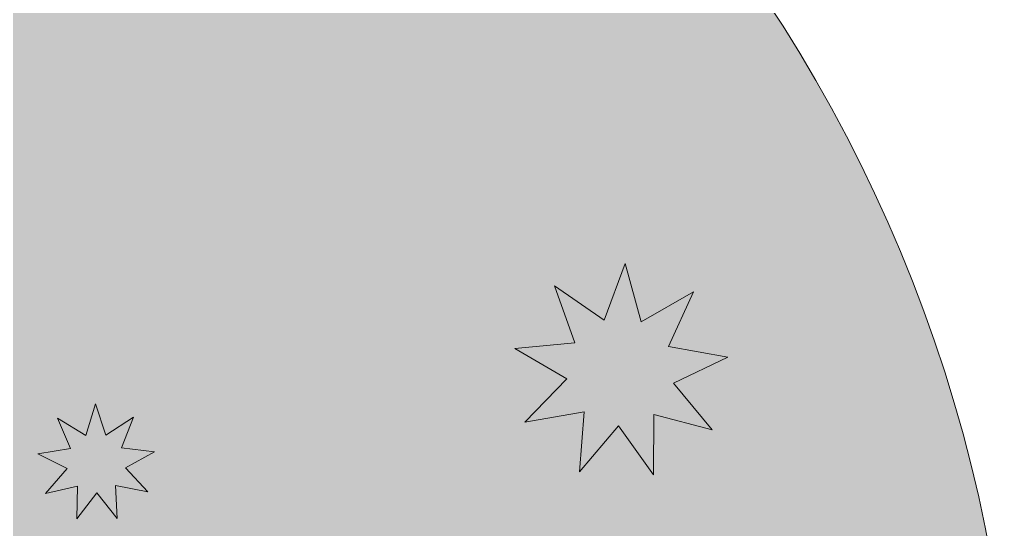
# Model space of a CAD drawing. Header units: millimetres. Extents: x 22 to 606, y -841 to -12.
# Drawn here: x 130.23 to 141.88, y -540.35 to -534.38 of the extents above; entities that cross this region are included whole.
import ezdxf

# ---------------------------------------------------------------- set-up
doc = ezdxf.new("R2010")
doc.units = ezdxf.units.MM
doc.header["$MEASUREMENT"] = 0
doc.layers.add('engraving', color=7, linetype='Continuous')
doc.layers.add('Layer 1', color=7, linetype='Continuous')

# ---------------------------------------------------------------- blocks, each defined once
blk = doc.blocks.new('block 13')
at = {"layer": 'engraving'}
h = blk.add_hatch(color=1, dxfattribs=at)
h.dxf.hatch_style = 2
h.paths.add_polyline_path([(137.648, -539.713), (137.238, -539.138), (136.781, -539.678), (136.836, -538.973), (136.14, -539.093), (136.635, -538.589), (136.024, -538.233), (136.728, -538.165), (136.489, -537.5), (137.071, -537.9), (137.315, -537.237), (137.505, -537.918), (138.118, -537.567), (137.825, -538.21), (138.521, -538.335), (137.883, -538.64), (138.335, -539.183), (137.651, -539.007)])
h = blk.add_hatch(color=1, dxfattribs=at)
h.dxf.hatch_style = 2
h.paths.add_polyline_path([(131.368, -540.222), (131.127, -539.921), (130.894, -540.229), (130.903, -539.843), (130.526, -539.93), (130.781, -539.639), (130.437, -539.464), (130.819, -539.405), (130.668, -539.05), (130.998, -539.25), (131.111, -538.881), (131.235, -539.247), (131.559, -539.037), (131.419, -539.397), (131.802, -539.444), (131.464, -539.629), (131.727, -539.912), (131.348, -539.836)])
at = {"layer": 'engraving', "lineweight": 0}
for points in [[(137.648, -539.713), (137.238, -539.138), (136.781, -539.678), (136.836, -538.973), (136.14, -539.093), (136.635, -538.589), (136.024, -538.233), (136.728, -538.165), (136.489, -537.5), (137.071, -537.9), (137.315, -537.237), (137.505, -537.918), (138.118, -537.567), (137.825, -538.21), (138.521, -538.335), (137.883, -538.64), (138.335, -539.183), (137.651, -539.007), (137.648, -539.713)], [(131.368, -540.222), (131.127, -539.921), (130.894, -540.229), (130.903, -539.843), (130.526, -539.93), (130.781, -539.639), (130.437, -539.464), (130.819, -539.405), (130.668, -539.05), (130.998, -539.25), (131.111, -538.881), (131.235, -539.247), (131.559, -539.037), (131.419, -539.397), (131.802, -539.444), (131.464, -539.629), (131.727, -539.912), (131.348, -539.836), (131.368, -540.222)]]:
    blk.add_lwpolyline(points, dxfattribs=at)

msp = doc.modelspace()

# ---------------------------------------------------------------- hatches: boundary and pattern name
at = {"layer": 'Layer 1'}
h = msp.add_hatch(color=2, dxfattribs=at)
h.dxf.hatch_style = 2
edge = h.paths.add_edge_path()
edge.add_spline(control_points=[(127.826, -526.67), (128.872, -525.727), (129.534, -524.366), (129.534, -522.85), (129.534, -520.01), (127.224, -517.699), (124.384, -517.699), (121.543, -517.699), (119.233, -520.01), (119.233, -522.85), (119.233, -524.366), (119.895, -525.727), (120.942, -526.67), (112.925, -528.269), (106.884, -535.343), (106.884, -543.83), (106.884, -553.495), (124.384, -574.762), (124.384, -574.762), (124.384, -574.762), (141.884, -553.495), (141.884, -543.83), (141.884, -535.343), (135.842, -528.269), (127.826, -526.67)], knot_values=[0, 0, 0, 0, 1, 1, 1, 2, 2, 2, 3, 3, 3, 4, 4, 4, 5, 5, 5, 6, 6, 6, 7, 7, 7, 8, 8, 8, 8], degree=3, periodic=1)
edge = h.paths.add_edge_path()
edge.add_spline(control_points=[(124.384, -519.699), (126.121, -519.699), (127.534, -521.112), (127.534, -522.85), (127.534, -524.587), (126.121, -526), (124.384, -526), (122.646, -526), (121.233, -524.587), (121.233, -522.85), (121.233, -521.112), (122.646, -519.699), (124.384, -519.699)], knot_values=[0, 0, 0, 0, 1, 1, 1, 2, 2, 2, 3, 3, 3, 4, 4, 4, 4], degree=3, periodic=1)

# ---------------------------------------------------------------- linework, layer by layer
at = {"layer": 'Layer 1', "lineweight": 0}
msp.add_open_spline([(127.826, -526.67), (128.872, -525.727), (129.534, -524.366), (129.534, -522.85), (129.534, -520.01), (127.224, -517.699), (124.384, -517.699), (121.543, -517.699), (119.233, -520.01), (119.233, -522.85), (119.233, -524.366), (119.895, -525.727), (120.942, -526.67), (112.925, -528.269), (106.884, -535.343), (106.884, -543.83), (106.884, -553.495), (124.384, -574.762), (124.384, -574.762), (124.384, -574.762), (141.884, -553.495), (141.884, -543.83), (141.884, -535.343), (135.842, -528.269), (127.826, -526.67)], degree=3, knots=[0, 0, 0, 0, 1, 1, 1, 2, 2, 2, 3, 3, 3, 4, 4, 4, 5, 5, 5, 6, 6, 6, 7, 7, 7, 8, 8, 8, 8], dxfattribs=at)

# ---------------------------------------------------------------- block references
at = {"layer": 'engraving'}
msp.add_blockref('block 13', (0, 0), dxfattribs=at)

doc.saveas('drawing.dxf')
